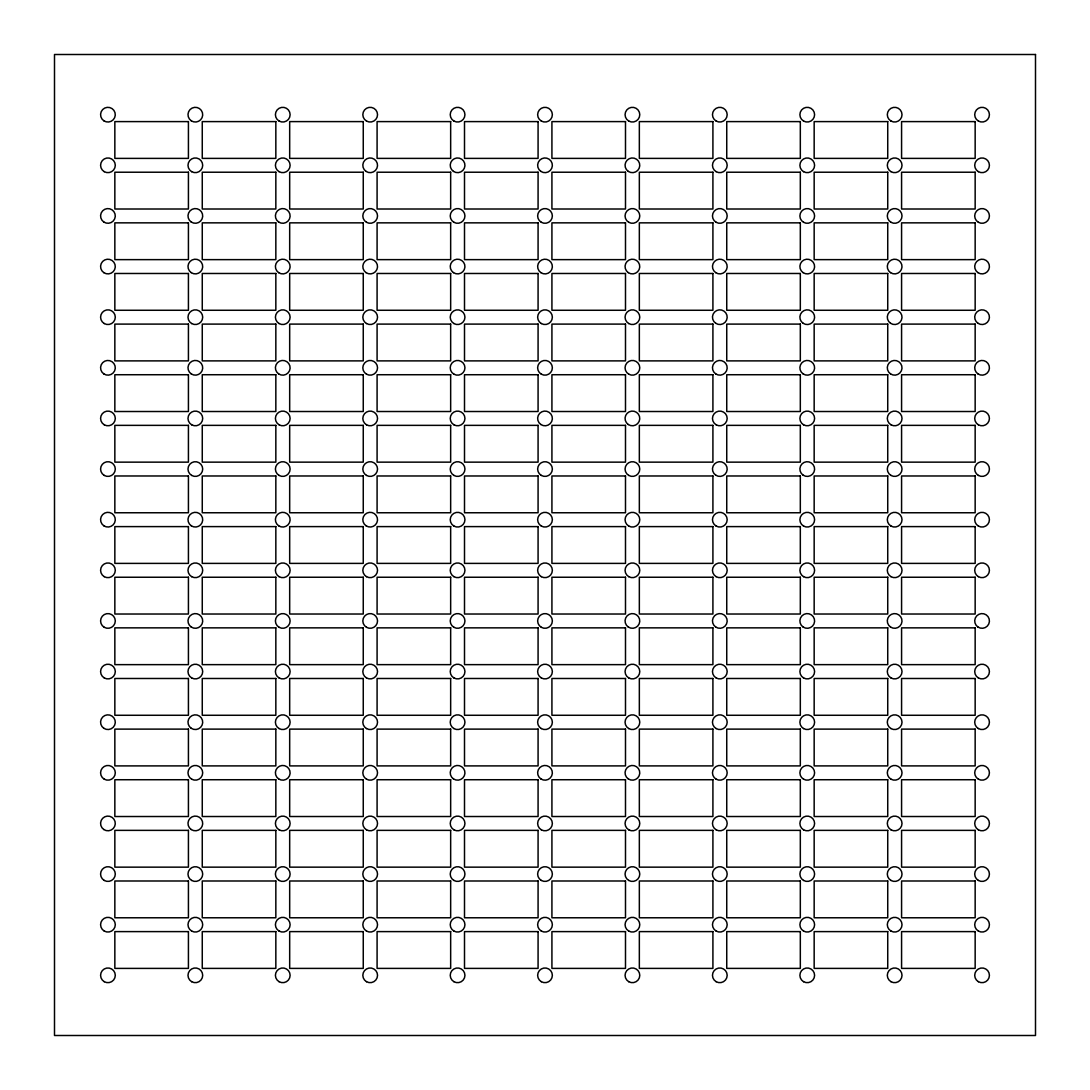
<?xml version="1.0" encoding="UTF-8"?>
<svg xmlns="http://www.w3.org/2000/svg" width="1090" height="1090" viewBox="0 0 1090 1090"><rect width="100%" height="100%" fill="white"/><g stroke="black" fill="none" stroke-linecap="round" stroke-linejoin="round"><path stroke-width="1.5" d="M1035.5 54.5L54.5 54.5L54.5 1035.5L1035.5 1035.5L1035.5 54.5M188.42 121.603L114.845 121.603L114.845 158.391L188.42 158.391L188.42 121.603M275.838 121.603L202.263 121.603L202.263 158.391L275.838 158.391L275.838 121.603M363.256 121.603L289.681 121.603L289.681 158.391L363.256 158.391L363.256 121.603M450.661 121.603L377.086 121.603L377.086 158.391L450.661 158.391L450.661 121.603M538.079 121.603L464.504 121.603L464.504 158.391L538.079 158.391L538.079 121.603M625.496 121.603L551.922 121.603L551.922 158.391L625.496 158.391L625.496 121.603M712.915 121.603L639.34 121.603L639.34 158.391L712.915 158.391L712.915 121.603M800.319 121.603L726.744 121.603L726.744 158.391L800.319 158.391L800.319 121.603M887.737 121.603L814.162 121.603L814.162 158.391L887.737 158.391L887.737 121.603M975.155 121.603L901.58 121.603L901.58 158.391L975.155 158.391L975.155 121.603M188.42 172.22L114.845 172.22L114.845 209.008L188.42 209.008L188.42 172.22M275.838 172.22L202.263 172.22L202.263 209.008L275.838 209.008L275.838 172.22M363.256 172.22L289.681 172.22L289.681 209.008L363.256 209.008L363.256 172.22M450.661 172.22L377.086 172.22L377.086 209.008L450.661 209.008L450.661 172.22M538.079 172.22L464.504 172.22L464.504 209.008L538.079 209.008L538.079 172.22M625.496 172.22L551.922 172.22L551.922 209.008L625.496 209.008L625.496 172.22M712.915 172.22L639.34 172.22L639.34 209.008L712.915 209.008L712.915 172.22M800.319 172.22L726.744 172.22L726.744 209.008L800.319 209.008L800.319 172.22M887.737 172.22L814.162 172.22L814.162 209.008L887.737 209.008L887.737 172.22M975.155 172.22L901.58 172.22L901.58 209.008L975.155 209.008L975.155 172.22M188.42 222.851L114.845 222.851L114.845 259.638L188.42 259.638L188.42 222.851M275.838 222.851L202.263 222.851L202.263 259.638L275.838 259.638L275.838 222.851M363.256 222.851L289.681 222.851L289.681 259.638L363.256 259.638L363.256 222.851M450.661 222.851L377.086 222.851L377.086 259.638L450.661 259.638L450.661 222.851M538.079 222.851L464.504 222.851L464.504 259.638L538.079 259.638L538.079 222.851M625.496 222.851L551.922 222.851L551.922 259.638L625.496 259.638L625.496 222.851M712.915 222.851L639.34 222.851L639.34 259.638L712.915 259.638L712.915 222.851M800.319 222.851L726.744 222.851L726.744 259.638L800.319 259.638L800.319 222.851M887.737 222.851L814.162 222.851L814.162 259.638L887.737 259.638L887.737 222.851M975.155 222.851L901.58 222.851L901.58 259.638L975.155 259.638L975.155 222.851M188.42 273.481L114.845 273.481L114.845 310.269L188.42 310.269L188.42 273.481M275.838 273.481L202.263 273.481L202.263 310.269L275.838 310.269L275.838 273.481M363.256 273.481L289.681 273.481L289.681 310.269L363.256 310.269L363.256 273.481M450.661 273.481L377.086 273.481L377.086 310.269L450.661 310.269L450.661 273.481M538.079 273.481L464.504 273.481L464.504 310.269L538.079 310.269L538.079 273.481M625.496 273.481L551.922 273.481L551.922 310.269L625.496 310.269L625.496 273.481M712.915 273.481L639.34 273.481L639.34 310.269L712.915 310.269L712.915 273.481M800.319 273.481L726.744 273.481L726.744 310.269L800.319 310.269L800.319 273.481M887.737 273.481L814.162 273.481L814.162 310.269L887.737 310.269L887.737 273.481M975.155 273.481L901.58 273.481L901.58 310.269L975.155 310.269L975.155 273.481M188.42 324.098L114.845 324.098L114.845 360.885L188.42 360.885L188.42 324.098M275.838 324.098L202.263 324.098L202.263 360.885L275.838 360.885L275.838 324.098M363.256 324.098L289.681 324.098L289.681 360.885L363.256 360.885L363.256 324.098M450.661 324.098L377.086 324.098L377.086 360.885L450.661 360.885L450.661 324.098M538.079 324.098L464.504 324.098L464.504 360.885L538.079 360.885L538.079 324.098M625.496 324.098L551.922 324.098L551.922 360.885L625.496 360.885L625.496 324.098M712.915 324.098L639.34 324.098L639.34 360.885L712.915 360.885L712.915 324.098M800.319 324.098L726.744 324.098L726.744 360.885L800.319 360.885L800.319 324.098M887.737 324.098L814.162 324.098L814.162 360.885L887.737 360.885L887.737 324.098M975.155 324.098L901.58 324.098L901.58 360.885L975.155 360.885L975.155 324.098M188.42 374.728L114.845 374.728L114.845 411.516L188.42 411.516L188.42 374.728M275.838 374.728L202.263 374.728L202.263 411.516L275.838 411.516L275.838 374.728M363.256 374.728L289.681 374.728L289.681 411.516L363.256 411.516L363.256 374.728M450.661 374.728L377.086 374.728L377.086 411.516L450.661 411.516L450.661 374.728M538.079 374.728L464.504 374.728L464.504 411.516L538.079 411.516L538.079 374.728M625.496 374.728L551.922 374.728L551.922 411.516L625.496 411.516L625.496 374.728M712.915 374.728L639.34 374.728L639.34 411.516L712.915 411.516L712.915 374.728M800.319 374.728L726.744 374.728L726.744 411.516L800.319 411.516L800.319 374.728M887.737 374.728L814.162 374.728L814.162 411.516L887.737 411.516L887.737 374.728M975.155 374.728L901.58 374.728L901.58 411.516L975.155 411.516L975.155 374.728M188.42 425.359L114.845 425.359L114.845 462.146L188.42 462.146L188.42 425.359M275.838 425.359L202.263 425.359L202.263 462.146L275.838 462.146L275.838 425.359M363.256 425.359L289.681 425.359L289.681 462.146L363.256 462.146L363.256 425.359M450.661 425.359L377.086 425.359L377.086 462.146L450.661 462.146L450.661 425.359M538.079 425.359L464.504 425.359L464.504 462.146L538.079 462.146L538.079 425.359M625.496 425.359L551.922 425.359L551.922 462.146L625.496 462.146L625.496 425.359M712.915 425.359L639.34 425.359L639.34 462.146L712.915 462.146L712.915 425.359M800.319 425.359L726.744 425.359L726.744 462.146L800.319 462.146L800.319 425.359M887.737 425.359L814.162 425.359L814.162 462.146L887.737 462.146L887.737 425.359M975.155 425.359L901.58 425.359L901.58 462.146L975.155 462.146L975.155 425.359M188.42 475.976L114.845 475.976L114.845 512.763L188.42 512.763L188.42 475.976M275.838 475.976L202.263 475.976L202.263 512.763L275.838 512.763L275.838 475.976M363.256 475.976L289.681 475.976L289.681 512.763L363.256 512.763L363.256 475.976M450.661 475.976L377.086 475.976L377.086 512.763L450.661 512.763L450.661 475.976M538.079 475.976L464.504 475.976L464.504 512.763L538.079 512.763L538.079 475.976M625.496 475.976L551.922 475.976L551.922 512.763L625.496 512.763L625.496 475.976M712.915 475.976L639.34 475.976L639.34 512.763L712.915 512.763L712.915 475.976M800.319 475.976L726.744 475.976L726.744 512.763L800.319 512.763L800.319 475.976M887.737 475.976L814.162 475.976L814.162 512.763L887.737 512.763L887.737 475.976M975.155 475.976L901.58 475.976L901.58 512.763L975.155 512.763L975.155 475.976M188.42 526.606L114.845 526.606L114.845 563.394L188.42 563.394L188.42 526.606M275.838 526.606L202.263 526.606L202.263 563.394L275.838 563.394L275.838 526.606M363.256 526.606L289.681 526.606L289.681 563.394L363.256 563.394L363.256 526.606M450.661 526.606L377.086 526.606L377.086 563.394L450.661 563.394L450.661 526.606M538.079 526.606L464.504 526.606L464.504 563.394L538.079 563.394L538.079 526.606M625.496 526.606L551.922 526.606L551.922 563.394L625.496 563.394L625.496 526.606M712.915 526.606L639.34 526.606L639.34 563.394L712.915 563.394L712.915 526.606M800.319 526.606L726.744 526.606L726.744 563.394L800.319 563.394L800.319 526.606M887.737 526.606L814.162 526.606L814.162 563.394L887.737 563.394L887.737 526.606M975.155 526.606L901.58 526.606L901.58 563.394L975.155 563.394L975.155 526.606M188.42 577.237L114.845 577.237L114.845 614.024L188.42 614.024L188.42 577.237M275.838 577.237L202.263 577.237L202.263 614.024L275.838 614.024L275.838 577.237M363.256 577.237L289.681 577.237L289.681 614.024L363.256 614.024L363.256 577.237M450.661 577.237L377.086 577.237L377.086 614.024L450.661 614.024L450.661 577.237M538.079 577.237L464.504 577.237L464.504 614.024L538.079 614.024L538.079 577.237M625.496 577.237L551.922 577.237L551.922 614.024L625.496 614.024L625.496 577.237M712.915 577.237L639.34 577.237L639.34 614.024L712.915 614.024L712.915 577.237M800.319 577.237L726.744 577.237L726.744 614.024L800.319 614.024L800.319 577.237M887.737 577.237L814.162 577.237L814.162 614.024L887.737 614.024L887.737 577.237M975.155 577.237L901.58 577.237L901.58 614.024L975.155 614.024L975.155 577.237M188.42 627.854L114.845 627.854L114.845 664.641L188.42 664.641L188.42 627.854M275.838 627.854L202.263 627.854L202.263 664.641L275.838 664.641L275.838 627.854M363.256 627.854L289.681 627.854L289.681 664.641L363.256 664.641L363.256 627.854M450.661 627.854L377.086 627.854L377.086 664.641L450.661 664.641L450.661 627.854M538.079 627.854L464.504 627.854L464.504 664.641L538.079 664.641L538.079 627.854M625.496 627.854L551.922 627.854L551.922 664.641L625.496 664.641L625.496 627.854M712.915 627.854L639.34 627.854L639.34 664.641L712.915 664.641L712.915 627.854M800.319 627.854L726.744 627.854L726.744 664.641L800.319 664.641L800.319 627.854M887.737 627.854L814.162 627.854L814.162 664.641L887.737 664.641L887.737 627.854M975.155 627.854L901.58 627.854L901.58 664.641L975.155 664.641L975.155 627.854M188.42 678.484L114.845 678.484L114.845 715.272L188.42 715.272L188.42 678.484M275.838 678.484L202.263 678.484L202.263 715.272L275.838 715.272L275.838 678.484M363.256 678.484L289.681 678.484L289.681 715.272L363.256 715.272L363.256 678.484M450.661 678.484L377.086 678.484L377.086 715.272L450.661 715.272L450.661 678.484M538.079 678.484L464.504 678.484L464.504 715.272L538.079 715.272L538.079 678.484M625.496 678.484L551.922 678.484L551.922 715.272L625.496 715.272L625.496 678.484M712.915 678.484L639.34 678.484L639.34 715.272L712.915 715.272L712.915 678.484M800.319 678.484L726.744 678.484L726.744 715.272L800.319 715.272L800.319 678.484M887.737 678.484L814.162 678.484L814.162 715.272L887.737 715.272L887.737 678.484M975.155 678.484L901.58 678.484L901.58 715.272L975.155 715.272L975.155 678.484M188.42 729.115L114.845 729.115L114.845 765.902L188.42 765.902L188.42 729.115M275.838 729.115L202.263 729.115L202.263 765.902L275.838 765.902L275.838 729.115M363.256 729.115L289.681 729.115L289.681 765.902L363.256 765.902L363.256 729.115M450.661 729.115L377.086 729.115L377.086 765.902L450.661 765.902L450.661 729.115M538.079 729.115L464.504 729.115L464.504 765.902L538.079 765.902L538.079 729.115M625.496 729.115L551.922 729.115L551.922 765.902L625.496 765.902L625.496 729.115M712.915 729.115L639.34 729.115L639.34 765.902L712.915 765.902L712.915 729.115M800.319 729.115L726.744 729.115L726.744 765.902L800.319 765.902L800.319 729.115M887.737 729.115L814.162 729.115L814.162 765.902L887.737 765.902L887.737 729.115M975.155 729.115L901.58 729.115L901.58 765.902L975.155 765.902L975.155 729.115M188.42 779.731L114.845 779.731L114.845 816.519L188.42 816.519L188.42 779.731M275.838 779.731L202.263 779.731L202.263 816.519L275.838 816.519L275.838 779.731M363.256 779.731L289.681 779.731L289.681 816.519L363.256 816.519L363.256 779.731M450.661 779.731L377.086 779.731L377.086 816.519L450.661 816.519L450.661 779.731M538.079 779.731L464.504 779.731L464.504 816.519L538.079 816.519L538.079 779.731M625.496 779.731L551.922 779.731L551.922 816.519L625.496 816.519L625.496 779.731M712.915 779.731L639.34 779.731L639.34 816.519L712.915 816.519L712.915 779.731M800.319 779.731L726.744 779.731L726.744 816.519L800.319 816.519L800.319 779.731M887.737 779.731L814.162 779.731L814.162 816.519L887.737 816.519L887.737 779.731M975.155 779.731L901.58 779.731L901.58 816.519L975.155 816.519L975.155 779.731M188.42 830.362L114.845 830.362L114.845 867.15L188.42 867.15L188.42 830.362M275.838 830.362L202.263 830.362L202.263 867.15L275.838 867.15L275.838 830.362M363.256 830.362L289.681 830.362L289.681 867.15L363.256 867.15L363.256 830.362M450.661 830.362L377.086 830.362L377.086 867.15L450.661 867.15L450.661 830.362M538.079 830.362L464.504 830.362L464.504 867.15L538.079 867.15L538.079 830.362M625.496 830.362L551.922 830.362L551.922 867.15L625.496 867.15L625.496 830.362M712.915 830.362L639.34 830.362L639.34 867.15L712.915 867.15L712.915 830.362M800.319 830.362L726.744 830.362L726.744 867.15L800.319 867.15L800.319 830.362M887.737 830.362L814.162 830.362L814.162 867.15L887.737 867.15L887.737 830.362M975.155 830.362L901.58 830.362L901.58 867.15L975.155 867.15L975.155 830.362M188.42 880.993L114.845 880.993L114.845 917.78L188.42 917.78L188.42 880.993M275.838 880.993L202.263 880.993L202.263 917.78L275.838 917.78L275.838 880.993M363.256 880.993L289.681 880.993L289.681 917.78L363.256 917.78L363.256 880.993M450.661 880.993L377.086 880.993L377.086 917.78L450.661 917.78L450.661 880.993M538.079 880.993L464.504 880.993L464.504 917.78L538.079 917.78L538.079 880.993M625.496 880.993L551.922 880.993L551.922 917.78L625.496 917.78L625.496 880.993M712.915 880.993L639.34 880.993L639.34 917.78L712.915 917.78L712.915 880.993M800.319 880.993L726.744 880.993L726.744 917.78L800.319 917.78L800.319 880.993M887.737 880.993L814.162 880.993L814.162 917.78L887.737 917.78L887.737 880.993M975.155 880.993L901.58 880.993L901.58 917.78L975.155 917.78L975.155 880.993M188.42 931.609L114.845 931.609L114.845 968.397L188.42 968.397L188.42 931.609M275.838 931.609L202.263 931.609L202.263 968.397L275.838 968.397L275.838 931.609M363.256 931.609L289.681 931.609L289.681 968.397L363.256 968.397L363.256 931.609M450.661 931.609L377.086 931.609L377.086 968.397L450.661 968.397L450.661 931.609M538.079 931.609L464.504 931.609L464.504 968.397L538.079 968.397L538.079 931.609M625.496 931.609L551.922 931.609L551.922 968.397L625.496 968.397L625.496 931.609M712.915 931.609L639.34 931.609L639.34 968.397L712.915 968.397L712.915 931.609M800.319 931.609L726.744 931.609L726.744 968.397L800.319 968.397L800.319 931.609M887.737 931.609L814.162 931.609L814.162 968.397L887.737 968.397L887.737 931.609M975.155 931.609L901.58 931.609L901.58 968.397L975.155 968.397L975.155 931.609M978.384 121.045A7.358 7.358 0 0 0 989.42 114.682A7.358 7.358 0 0 0 978.384 108.305A7.358 7.358 0 0 0 978.384 121.045M978.384 171.675A7.358 7.358 0 0 0 989.42 165.298A7.358 7.358 0 0 0 978.384 158.936A7.358 7.358 0 0 0 978.384 171.675M978.384 222.305A7.358 7.358 0 0 0 989.42 215.929A7.358 7.358 0 0 0 978.384 209.553A7.358 7.358 0 0 0 978.384 222.305M977.948 272.65A7.358 7.358 0 0 0 989.407 267.077A7.358 7.358 0 0 0 978.847 259.938A7.358 7.358 0 0 0 977.948 272.65M977.948 323.28A7.358 7.358 0 0 0 989.407 317.708A7.358 7.358 0 0 0 978.847 310.568A7.358 7.358 0 0 0 977.948 323.28M977.948 373.897A7.358 7.358 0 0 0 989.407 368.338A7.358 7.358 0 0 0 978.847 361.185A7.358 7.358 0 0 0 977.948 373.897M978.384 424.8A7.358 7.358 0 0 0 989.42 418.437A7.358 7.358 0 0 0 978.384 412.061A7.358 7.358 0 0 0 978.384 424.8M978.384 475.431A7.358 7.358 0 0 0 989.42 469.054A7.358 7.358 0 0 0 978.384 462.691A7.358 7.358 0 0 0 978.384 475.431M978.384 526.061A7.358 7.358 0 0 0 989.42 519.685A7.358 7.358 0 0 0 978.384 513.322A7.358 7.358 0 0 0 978.384 526.061M978.384 576.678A7.358 7.358 0 0 0 989.42 570.315A7.358 7.358 0 0 0 978.384 563.939A7.358 7.358 0 0 0 978.384 576.678M977.948 627.036A7.358 7.358 0 0 0 989.407 621.464A7.358 7.358 0 0 0 978.847 614.324A7.358 7.358 0 0 0 977.948 627.036M978.384 677.939A7.358 7.358 0 0 0 989.42 671.563A7.358 7.358 0 0 0 978.384 665.2A7.358 7.358 0 0 0 978.384 677.939M978.384 728.57A7.358 7.358 0 0 0 989.42 722.193A7.358 7.358 0 0 0 978.384 715.817A7.358 7.358 0 0 0 978.384 728.57M978.384 779.187A7.358 7.358 0 0 0 989.42 772.824A7.358 7.358 0 0 0 978.384 766.447A7.358 7.358 0 0 0 978.384 779.187M978.384 829.817A7.358 7.358 0 0 0 989.42 823.441A7.358 7.358 0 0 0 978.384 817.078A7.358 7.358 0 0 0 978.384 829.817M978.384 880.448A7.358 7.358 0 0 0 989.42 874.071A7.358 7.358 0 0 0 978.384 867.695A7.358 7.358 0 0 0 978.384 880.448M978.384 931.064A7.358 7.358 0 0 0 989.42 924.702A7.358 7.358 0 0 0 978.384 918.325A7.358 7.358 0 0 0 978.384 931.064M978.384 981.695A7.358 7.358 0 0 0 989.42 975.318A7.358 7.358 0 0 0 978.384 968.956A7.358 7.358 0 0 0 978.384 981.695M890.98 121.045A7.358 7.358 0 0 0 902.016 114.682A7.358 7.358 0 0 0 890.98 108.305A7.358 7.358 0 0 0 890.98 121.045M890.98 171.675A7.358 7.358 0 0 0 902.016 165.298A7.358 7.358 0 0 0 890.98 158.936A7.358 7.358 0 0 0 890.98 171.675M890.98 222.305A7.358 7.358 0 0 0 902.016 215.929A7.358 7.358 0 0 0 890.98 209.553A7.358 7.358 0 0 0 890.98 222.305M890.53 272.65A7.358 7.358 0 0 0 901.989 267.077A7.358 7.358 0 0 0 891.443 259.938A7.358 7.358 0 0 0 890.53 272.65M890.53 323.28A7.358 7.358 0 0 0 901.989 317.708A7.358 7.358 0 0 0 891.443 310.568A7.358 7.358 0 0 0 890.53 323.28M890.53 373.897A7.358 7.358 0 0 0 901.989 368.338A7.358 7.358 0 0 0 891.443 361.185A7.358 7.358 0 0 0 890.53 373.897M890.98 424.8A7.358 7.358 0 0 0 902.016 418.437A7.358 7.358 0 0 0 890.98 412.061A7.358 7.358 0 0 0 890.98 424.8M890.98 475.431A7.358 7.358 0 0 0 902.016 469.054A7.358 7.358 0 0 0 890.98 462.691A7.358 7.358 0 0 0 890.98 475.431M890.98 526.061A7.358 7.358 0 0 0 902.016 519.685A7.358 7.358 0 0 0 890.98 513.322A7.358 7.358 0 0 0 890.98 526.061M890.98 576.678A7.358 7.358 0 0 0 902.016 570.315A7.358 7.358 0 0 0 890.98 563.939A7.358 7.358 0 0 0 890.98 576.678M890.53 627.036A7.358 7.358 0 0 0 901.989 621.464A7.358 7.358 0 0 0 891.443 614.324A7.358 7.358 0 0 0 890.53 627.036M890.98 677.939A7.358 7.358 0 0 0 902.016 671.563A7.358 7.358 0 0 0 890.98 665.2A7.358 7.358 0 0 0 890.98 677.939M890.98 728.57A7.358 7.358 0 0 0 902.016 722.193A7.358 7.358 0 0 0 890.98 715.817A7.358 7.358 0 0 0 890.98 728.57M890.98 779.187A7.358 7.358 0 0 0 902.016 772.824A7.358 7.358 0 0 0 890.98 766.447A7.358 7.358 0 0 0 890.98 779.187M890.98 829.817A7.358 7.358 0 0 0 902.016 823.441A7.358 7.358 0 0 0 890.98 817.078A7.358 7.358 0 0 0 890.98 829.817M890.98 880.448A7.358 7.358 0 0 0 902.016 874.071A7.358 7.358 0 0 0 890.98 867.695A7.358 7.358 0 0 0 890.98 880.448M890.98 931.064A7.358 7.358 0 0 0 902.016 924.702A7.358 7.358 0 0 0 890.98 918.325A7.358 7.358 0 0 0 890.98 931.064M890.98 981.695A7.358 7.358 0 0 0 902.016 975.318A7.358 7.358 0 0 0 890.98 968.956A7.358 7.358 0 0 0 890.98 981.695M803.562 121.045A7.358 7.358 0 0 0 814.598 114.682A7.358 7.358 0 0 0 803.562 108.305A7.358 7.358 0 0 0 803.562 121.045M803.562 171.675A7.358 7.358 0 0 0 814.598 165.298A7.358 7.358 0 0 0 803.562 158.936A7.358 7.358 0 0 0 803.562 171.675M803.562 222.305A7.358 7.358 0 0 0 814.598 215.929A7.358 7.358 0 0 0 803.562 209.553A7.358 7.358 0 0 0 803.562 222.305M803.112 272.65A7.358 7.358 0 0 0 814.584 267.077A7.358 7.358 0 0 0 804.025 259.938A7.358 7.358 0 0 0 803.112 272.65M803.112 323.28A7.358 7.358 0 0 0 814.584 317.708A7.358 7.358 0 0 0 804.025 310.568A7.358 7.358 0 0 0 803.112 323.28M803.112 373.897A7.358 7.358 0 0 0 814.584 368.338A7.358 7.358 0 0 0 804.025 361.185A7.358 7.358 0 0 0 803.112 373.897M803.562 424.8A7.358 7.358 0 0 0 814.598 418.437A7.358 7.358 0 0 0 803.562 412.061A7.358 7.358 0 0 0 803.562 424.8M803.112 475.158A7.358 7.358 0 0 0 814.584 469.586A7.358 7.358 0 0 0 804.025 462.446A7.358 7.358 0 0 0 803.112 475.158M803.562 526.061A7.358 7.358 0 0 0 814.598 519.685A7.358 7.358 0 0 0 803.562 513.322A7.358 7.358 0 0 0 803.562 526.061M803.562 576.678A7.358 7.358 0 0 0 814.598 570.315A7.358 7.358 0 0 0 803.562 563.939A7.358 7.358 0 0 0 803.562 576.678M803.112 627.036A7.358 7.358 0 0 0 814.584 621.464A7.358 7.358 0 0 0 804.025 614.324A7.358 7.358 0 0 0 803.112 627.036M803.562 677.939A7.358 7.358 0 0 0 814.598 671.563A7.358 7.358 0 0 0 803.562 665.2A7.358 7.358 0 0 0 803.562 677.939M803.562 728.57A7.358 7.358 0 0 0 814.598 722.193A7.358 7.358 0 0 0 803.562 715.817A7.358 7.358 0 0 0 803.562 728.57M803.562 779.187A7.358 7.358 0 0 0 814.598 772.824A7.358 7.358 0 0 0 803.562 766.447A7.358 7.358 0 0 0 803.562 779.187M803.562 829.817A7.358 7.358 0 0 0 814.598 823.441A7.358 7.358 0 0 0 803.562 817.078A7.358 7.358 0 0 0 803.562 829.817M803.562 880.448A7.358 7.358 0 0 0 814.598 874.071A7.358 7.358 0 0 0 803.562 867.695A7.358 7.358 0 0 0 803.562 880.448M803.562 931.064A7.358 7.358 0 0 0 814.598 924.702A7.358 7.358 0 0 0 803.562 918.325A7.358 7.358 0 0 0 803.562 931.064M803.562 981.695A7.358 7.358 0 0 0 814.598 975.318A7.358 7.358 0 0 0 803.562 968.956A7.358 7.358 0 0 0 803.562 981.695M716.144 121.045A7.358 7.358 0 0 0 727.18 114.682A7.358 7.358 0 0 0 716.144 108.305A7.358 7.358 0 0 0 716.144 121.045M716.144 171.675A7.358 7.358 0 0 0 727.18 165.298A7.358 7.358 0 0 0 716.144 158.936A7.358 7.358 0 0 0 716.144 171.675M716.144 222.305A7.358 7.358 0 0 0 727.18 215.929A7.358 7.358 0 0 0 716.144 209.553A7.358 7.358 0 0 0 716.144 222.305M715.708 272.65A7.358 7.358 0 0 0 727.166 267.077A7.358 7.358 0 0 0 716.607 259.938A7.358 7.358 0 0 0 715.708 272.65M715.708 323.28A7.358 7.358 0 0 0 727.166 317.708A7.358 7.358 0 0 0 716.607 310.568A7.358 7.358 0 0 0 715.708 323.28M715.708 373.897A7.358 7.358 0 0 0 727.166 368.338A7.358 7.358 0 0 0 716.607 361.185A7.358 7.358 0 0 0 715.708 373.897M716.144 424.8A7.358 7.358 0 0 0 727.18 418.437A7.358 7.358 0 0 0 716.144 412.061A7.358 7.358 0 0 0 716.144 424.8M715.708 475.158A7.358 7.358 0 0 0 727.166 469.586A7.358 7.358 0 0 0 716.607 462.446A7.358 7.358 0 0 0 715.708 475.158M716.144 526.061A7.358 7.358 0 0 0 727.18 519.685A7.358 7.358 0 0 0 716.144 513.322A7.358 7.358 0 0 0 716.144 526.061M716.144 576.678A7.358 7.358 0 0 0 727.18 570.315A7.358 7.358 0 0 0 716.144 563.939A7.358 7.358 0 0 0 716.144 576.678M715.708 627.036A7.358 7.358 0 0 0 727.166 621.464A7.358 7.358 0 0 0 716.607 614.324A7.358 7.358 0 0 0 715.708 627.036M716.144 677.939A7.358 7.358 0 0 0 727.18 671.563A7.358 7.358 0 0 0 716.144 665.2A7.358 7.358 0 0 0 716.144 677.939M716.144 728.57A7.358 7.358 0 0 0 727.18 722.193A7.358 7.358 0 0 0 716.144 715.817A7.358 7.358 0 0 0 716.144 728.57M716.144 779.187A7.358 7.358 0 0 0 727.18 772.824A7.358 7.358 0 0 0 716.144 766.447A7.358 7.358 0 0 0 716.144 779.187M716.144 829.817A7.358 7.358 0 0 0 727.18 823.441A7.358 7.358 0 0 0 716.144 817.078A7.358 7.358 0 0 0 716.144 829.817M716.144 880.448A7.358 7.358 0 0 0 727.18 874.071A7.358 7.358 0 0 0 716.144 867.695A7.358 7.358 0 0 0 716.144 880.448M716.144 931.064A7.358 7.358 0 0 0 727.18 924.702A7.358 7.358 0 0 0 716.144 918.325A7.358 7.358 0 0 0 716.144 931.064M716.144 981.695A7.358 7.358 0 0 0 727.18 975.318A7.358 7.358 0 0 0 716.144 968.956A7.358 7.358 0 0 0 716.144 981.695M628.739 121.045A7.358 7.358 0 0 0 639.776 114.682A7.358 7.358 0 0 0 628.739 108.305A7.358 7.358 0 0 0 628.739 121.045M628.29 171.403A7.358 7.358 0 0 0 639.748 165.83A7.358 7.358 0 0 0 629.202 158.69A7.358 7.358 0 0 0 628.29 171.403M628.739 222.305A7.358 7.358 0 0 0 639.776 215.929A7.358 7.358 0 0 0 628.739 209.553A7.358 7.358 0 0 0 628.739 222.305M628.29 272.65A7.358 7.358 0 0 0 639.748 267.077A7.358 7.358 0 0 0 629.202 259.938A7.358 7.358 0 0 0 628.29 272.65M628.739 323.553A7.358 7.358 0 0 0 639.776 317.176A7.358 7.358 0 0 0 628.739 310.814A7.358 7.358 0 0 0 628.739 323.553M628.739 374.183A7.358 7.358 0 0 0 639.776 367.807A7.358 7.358 0 0 0 628.739 361.43A7.358 7.358 0 0 0 628.739 374.183M628.29 424.528A7.358 7.358 0 0 0 639.748 418.955A7.358 7.358 0 0 0 629.202 411.816A7.358 7.358 0 0 0 628.29 424.528M628.739 475.431A7.358 7.358 0 0 0 639.776 469.054A7.358 7.358 0 0 0 628.739 462.691A7.358 7.358 0 0 0 628.739 475.431M628.739 526.061A7.358 7.358 0 0 0 639.776 519.685A7.358 7.358 0 0 0 628.739 513.322A7.358 7.358 0 0 0 628.739 526.061M628.739 576.678A7.358 7.358 0 0 0 639.776 570.315A7.358 7.358 0 0 0 628.739 563.939A7.358 7.358 0 0 0 628.739 576.678M628.29 627.036A7.358 7.358 0 0 0 639.748 621.464A7.358 7.358 0 0 0 629.202 614.324A7.358 7.358 0 0 0 628.29 627.036M628.739 677.939A7.358 7.358 0 0 0 639.776 671.563A7.358 7.358 0 0 0 628.739 665.2A7.358 7.358 0 0 0 628.739 677.939M628.739 728.57A7.358 7.358 0 0 0 639.776 722.193A7.358 7.358 0 0 0 628.739 715.817A7.358 7.358 0 0 0 628.739 728.57M628.29 778.914A7.358 7.358 0 0 0 639.748 773.341A7.358 7.358 0 0 0 629.202 766.202A7.358 7.358 0 0 0 628.29 778.914M628.739 829.817A7.358 7.358 0 0 0 639.776 823.441A7.358 7.358 0 0 0 628.739 817.078A7.358 7.358 0 0 0 628.739 829.817M628.739 880.448A7.358 7.358 0 0 0 639.776 874.071A7.358 7.358 0 0 0 628.739 867.695A7.358 7.358 0 0 0 628.739 880.448M628.739 931.064A7.358 7.358 0 0 0 639.776 924.702A7.358 7.358 0 0 0 628.739 918.325A7.358 7.358 0 0 0 628.739 931.064M628.739 981.695A7.358 7.358 0 0 0 639.776 975.318A7.358 7.358 0 0 0 628.739 968.956A7.358 7.358 0 0 0 628.739 981.695M541.321 121.045A7.358 7.358 0 0 0 552.357 114.682A7.358 7.358 0 0 0 541.321 108.305A7.358 7.358 0 0 0 541.321 121.045M540.872 171.403A7.358 7.358 0 0 0 552.344 165.83A7.358 7.358 0 0 0 541.784 158.69A7.358 7.358 0 0 0 540.872 171.403M541.321 222.305A7.358 7.358 0 0 0 552.357 215.929A7.358 7.358 0 0 0 541.321 209.553A7.358 7.358 0 0 0 541.321 222.305M540.872 272.65A7.358 7.358 0 0 0 552.344 267.077A7.358 7.358 0 0 0 541.784 259.938A7.358 7.358 0 0 0 540.872 272.65M541.321 323.553A7.358 7.358 0 0 0 552.357 317.176A7.358 7.358 0 0 0 541.321 310.814A7.358 7.358 0 0 0 541.321 323.553M541.321 374.183A7.358 7.358 0 0 0 552.357 367.807A7.358 7.358 0 0 0 541.321 361.43A7.358 7.358 0 0 0 541.321 374.183M540.872 424.528A7.358 7.358 0 0 0 552.344 418.955A7.358 7.358 0 0 0 541.784 411.816A7.358 7.358 0 0 0 540.872 424.528M541.321 475.431A7.358 7.358 0 0 0 552.357 469.054A7.358 7.358 0 0 0 541.321 462.691A7.358 7.358 0 0 0 541.321 475.431M541.321 526.061A7.358 7.358 0 0 0 552.357 519.685A7.358 7.358 0 0 0 541.321 513.322A7.358 7.358 0 0 0 541.321 526.061M541.321 576.678A7.358 7.358 0 0 0 552.357 570.315A7.358 7.358 0 0 0 541.321 563.939A7.358 7.358 0 0 0 541.321 576.678M541.321 627.309A7.358 7.358 0 0 0 552.357 620.946A7.358 7.358 0 0 0 541.321 614.569A7.358 7.358 0 0 0 541.321 627.309M541.321 677.939A7.358 7.358 0 0 0 552.357 671.563A7.358 7.358 0 0 0 541.321 665.2A7.358 7.358 0 0 0 541.321 677.939M541.321 728.57A7.358 7.358 0 0 0 552.357 722.193A7.358 7.358 0 0 0 541.321 715.817A7.358 7.358 0 0 0 541.321 728.57M540.872 778.914A7.358 7.358 0 0 0 552.344 773.341A7.358 7.358 0 0 0 541.784 766.202A7.358 7.358 0 0 0 540.872 778.914M541.321 829.817A7.358 7.358 0 0 0 552.357 823.441A7.358 7.358 0 0 0 541.321 817.078A7.358 7.358 0 0 0 541.321 829.817M541.321 880.448A7.358 7.358 0 0 0 552.357 874.071A7.358 7.358 0 0 0 541.321 867.695A7.358 7.358 0 0 0 541.321 880.448M541.321 931.064A7.358 7.358 0 0 0 552.357 924.702A7.358 7.358 0 0 0 541.321 918.325A7.358 7.358 0 0 0 541.321 931.064M541.321 981.695A7.358 7.358 0 0 0 552.357 975.318A7.358 7.358 0 0 0 541.321 968.956A7.358 7.358 0 0 0 541.321 981.695M453.903 121.045A7.358 7.358 0 0 0 464.94 114.682A7.358 7.358 0 0 0 453.903 108.305A7.358 7.358 0 0 0 453.903 121.045M453.467 171.403A7.358 7.358 0 0 0 464.926 165.83A7.358 7.358 0 0 0 454.367 158.69A7.358 7.358 0 0 0 453.467 171.403M453.903 222.305A7.358 7.358 0 0 0 464.94 215.929A7.358 7.358 0 0 0 453.903 209.553A7.358 7.358 0 0 0 453.903 222.305M453.467 272.65A7.358 7.358 0 0 0 464.926 267.077A7.358 7.358 0 0 0 454.367 259.938A7.358 7.358 0 0 0 453.467 272.65M453.903 323.553A7.358 7.358 0 0 0 464.94 317.176A7.358 7.358 0 0 0 453.903 310.814A7.358 7.358 0 0 0 453.903 323.553M453.903 374.183A7.358 7.358 0 0 0 464.94 367.807A7.358 7.358 0 0 0 453.903 361.43A7.358 7.358 0 0 0 453.903 374.183M453.903 424.8A7.358 7.358 0 0 0 464.94 418.437A7.358 7.358 0 0 0 453.903 412.061A7.358 7.358 0 0 0 453.903 424.8M453.903 475.431A7.358 7.358 0 0 0 464.94 469.054A7.358 7.358 0 0 0 453.903 462.691A7.358 7.358 0 0 0 453.903 475.431M453.903 526.061A7.358 7.358 0 0 0 464.94 519.685A7.358 7.358 0 0 0 453.903 513.322A7.358 7.358 0 0 0 453.903 526.061M453.903 576.678A7.358 7.358 0 0 0 464.94 570.315A7.358 7.358 0 0 0 453.903 563.939A7.358 7.358 0 0 0 453.903 576.678M453.903 627.309A7.358 7.358 0 0 0 464.94 620.946A7.358 7.358 0 0 0 453.903 614.569A7.358 7.358 0 0 0 453.903 627.309M453.903 677.939A7.358 7.358 0 0 0 464.94 671.563A7.358 7.358 0 0 0 453.903 665.2A7.358 7.358 0 0 0 453.903 677.939M453.903 728.57A7.358 7.358 0 0 0 464.94 722.193A7.358 7.358 0 0 0 453.903 715.817A7.358 7.358 0 0 0 453.903 728.57M453.467 778.914A7.358 7.358 0 0 0 464.926 773.341A7.358 7.358 0 0 0 454.367 766.202A7.358 7.358 0 0 0 453.467 778.914M453.903 829.817A7.358 7.358 0 0 0 464.94 823.441A7.358 7.358 0 0 0 453.903 817.078A7.358 7.358 0 0 0 453.903 829.817M453.903 880.448A7.358 7.358 0 0 0 464.94 874.071A7.358 7.358 0 0 0 453.903 867.695A7.358 7.358 0 0 0 453.903 880.448M453.903 931.064A7.358 7.358 0 0 0 464.94 924.702A7.358 7.358 0 0 0 453.903 918.325A7.358 7.358 0 0 0 453.903 931.064M453.903 981.695A7.358 7.358 0 0 0 464.94 975.318A7.358 7.358 0 0 0 453.903 968.956A7.358 7.358 0 0 0 453.903 981.695M366.499 121.045A7.358 7.358 0 0 0 377.535 114.682A7.358 7.358 0 0 0 366.499 108.305A7.358 7.358 0 0 0 366.499 121.045M366.049 171.403A7.358 7.358 0 0 0 377.508 165.83A7.358 7.358 0 0 0 366.962 158.69A7.358 7.358 0 0 0 366.049 171.403M366.499 222.305A7.358 7.358 0 0 0 377.535 215.929A7.358 7.358 0 0 0 366.499 209.553A7.358 7.358 0 0 0 366.499 222.305M366.049 272.65A7.358 7.358 0 0 0 377.508 267.077A7.358 7.358 0 0 0 366.962 259.938A7.358 7.358 0 0 0 366.049 272.65M366.499 323.553A7.358 7.358 0 0 0 377.535 317.176A7.358 7.358 0 0 0 366.499 310.814A7.358 7.358 0 0 0 366.499 323.553M366.499 374.183A7.358 7.358 0 0 0 377.535 367.807A7.358 7.358 0 0 0 366.499 361.43A7.358 7.358 0 0 0 366.499 374.183M366.499 424.8A7.358 7.358 0 0 0 377.535 418.437A7.358 7.358 0 0 0 366.499 412.061A7.358 7.358 0 0 0 366.499 424.8M366.499 475.431A7.358 7.358 0 0 0 377.535 469.054A7.358 7.358 0 0 0 366.499 462.691A7.358 7.358 0 0 0 366.499 475.431M366.049 525.775A7.358 7.358 0 0 0 377.508 520.216A7.358 7.358 0 0 0 366.962 513.063A7.358 7.358 0 0 0 366.049 525.775M366.499 576.678A7.358 7.358 0 0 0 377.535 570.315A7.358 7.358 0 0 0 366.499 563.939A7.358 7.358 0 0 0 366.499 576.678M366.499 627.309A7.358 7.358 0 0 0 377.535 620.946A7.358 7.358 0 0 0 366.499 614.569A7.358 7.358 0 0 0 366.499 627.309M366.499 677.939A7.358 7.358 0 0 0 377.535 671.563A7.358 7.358 0 0 0 366.499 665.2A7.358 7.358 0 0 0 366.499 677.939M366.499 728.57A7.358 7.358 0 0 0 377.535 722.193A7.358 7.358 0 0 0 366.499 715.817A7.358 7.358 0 0 0 366.499 728.57M366.499 779.187A7.358 7.358 0 0 0 377.535 772.824A7.358 7.358 0 0 0 366.499 766.447A7.358 7.358 0 0 0 366.499 779.187M366.499 829.817A7.358 7.358 0 0 0 377.535 823.441A7.358 7.358 0 0 0 366.499 817.078A7.358 7.358 0 0 0 366.499 829.817M366.499 880.448A7.358 7.358 0 0 0 377.535 874.071A7.358 7.358 0 0 0 366.499 867.695A7.358 7.358 0 0 0 366.499 880.448M366.499 931.064A7.358 7.358 0 0 0 377.535 924.702A7.358 7.358 0 0 0 366.499 918.325A7.358 7.358 0 0 0 366.499 931.064M366.499 981.695A7.358 7.358 0 0 0 377.535 975.318A7.358 7.358 0 0 0 366.499 968.956A7.358 7.358 0 0 0 366.499 981.695M279.081 121.045A7.358 7.358 0 0 0 290.117 114.682A7.358 7.358 0 0 0 279.081 108.305A7.358 7.358 0 0 0 279.081 121.045M279.081 171.675A7.358 7.358 0 0 0 290.117 165.298A7.358 7.358 0 0 0 279.081 158.936A7.358 7.358 0 0 0 279.081 171.675M278.631 222.019A7.358 7.358 0 0 0 290.103 216.46A7.358 7.358 0 0 0 279.544 209.307A7.358 7.358 0 0 0 278.631 222.019M278.631 272.65A7.358 7.358 0 0 0 290.103 267.077A7.358 7.358 0 0 0 279.544 259.938A7.358 7.358 0 0 0 278.631 272.65M279.081 323.553A7.358 7.358 0 0 0 290.117 317.176A7.358 7.358 0 0 0 279.081 310.814A7.358 7.358 0 0 0 279.081 323.553M278.631 373.897A7.358 7.358 0 0 0 290.103 368.338A7.358 7.358 0 0 0 279.544 361.185A7.358 7.358 0 0 0 278.631 373.897M279.081 424.8A7.358 7.358 0 0 0 290.117 418.437A7.358 7.358 0 0 0 279.081 412.061A7.358 7.358 0 0 0 279.081 424.8M279.081 475.431A7.358 7.358 0 0 0 290.117 469.054A7.358 7.358 0 0 0 279.081 462.691A7.358 7.358 0 0 0 279.081 475.431M278.631 525.775A7.358 7.358 0 0 0 290.103 520.216A7.358 7.358 0 0 0 279.544 513.063A7.358 7.358 0 0 0 278.631 525.775M279.081 576.678A7.358 7.358 0 0 0 290.117 570.315A7.358 7.358 0 0 0 279.081 563.939A7.358 7.358 0 0 0 279.081 576.678M279.081 627.309A7.358 7.358 0 0 0 290.117 620.946A7.358 7.358 0 0 0 279.081 614.569A7.358 7.358 0 0 0 279.081 627.309M279.081 677.939A7.358 7.358 0 0 0 290.117 671.563A7.358 7.358 0 0 0 279.081 665.2A7.358 7.358 0 0 0 279.081 677.939M279.081 728.57A7.358 7.358 0 0 0 290.117 722.193A7.358 7.358 0 0 0 279.081 715.817A7.358 7.358 0 0 0 279.081 728.57M278.631 778.914A7.358 7.358 0 0 0 290.103 773.341A7.358 7.358 0 0 0 279.544 766.202A7.358 7.358 0 0 0 278.631 778.914M279.081 829.817A7.358 7.358 0 0 0 290.117 823.441A7.358 7.358 0 0 0 279.081 817.078A7.358 7.358 0 0 0 279.081 829.817M279.081 880.448A7.358 7.358 0 0 0 290.117 874.071A7.358 7.358 0 0 0 279.081 867.695A7.358 7.358 0 0 0 279.081 880.448M279.081 931.064A7.358 7.358 0 0 0 290.117 924.702A7.358 7.358 0 0 0 279.081 918.325A7.358 7.358 0 0 0 279.081 931.064M279.081 981.695A7.358 7.358 0 0 0 290.117 975.318A7.358 7.358 0 0 0 279.081 968.956A7.358 7.358 0 0 0 279.081 981.695M191.227 120.772A7.358 7.358 0 0 0 202.685 115.199A7.358 7.358 0 0 0 192.126 108.06A7.358 7.358 0 0 0 191.227 120.772M191.663 171.675A7.358 7.358 0 0 0 202.699 165.298A7.358 7.358 0 0 0 191.663 158.936A7.358 7.358 0 0 0 191.663 171.675M191.227 222.019A7.358 7.358 0 0 0 202.685 216.46A7.358 7.358 0 0 0 192.126 209.307A7.358 7.358 0 0 0 191.227 222.019M191.227 272.65A7.358 7.358 0 0 0 202.685 267.077A7.358 7.358 0 0 0 192.126 259.938A7.358 7.358 0 0 0 191.227 272.65M191.663 323.553A7.358 7.358 0 0 0 202.699 317.176A7.358 7.358 0 0 0 191.663 310.814A7.358 7.358 0 0 0 191.663 323.553M191.227 373.897A7.358 7.358 0 0 0 202.685 368.338A7.358 7.358 0 0 0 192.126 361.185A7.358 7.358 0 0 0 191.227 373.897M191.663 424.8A7.358 7.358 0 0 0 202.699 418.437A7.358 7.358 0 0 0 191.663 412.061A7.358 7.358 0 0 0 191.663 424.8M191.663 475.431A7.358 7.358 0 0 0 202.699 469.054A7.358 7.358 0 0 0 191.663 462.691A7.358 7.358 0 0 0 191.663 475.431M191.227 525.775A7.358 7.358 0 0 0 202.685 520.216A7.358 7.358 0 0 0 192.126 513.063A7.358 7.358 0 0 0 191.227 525.775M191.663 576.678A7.358 7.358 0 0 0 202.699 570.315A7.358 7.358 0 0 0 191.663 563.939A7.358 7.358 0 0 0 191.663 576.678M191.227 627.036A7.358 7.358 0 0 0 202.685 621.464A7.358 7.358 0 0 0 192.126 614.324A7.358 7.358 0 0 0 191.227 627.036M191.663 677.939A7.358 7.358 0 0 0 202.699 671.563A7.358 7.358 0 0 0 191.663 665.2A7.358 7.358 0 0 0 191.663 677.939M191.227 728.284A7.358 7.358 0 0 0 202.685 722.711A7.358 7.358 0 0 0 192.126 715.571A7.358 7.358 0 0 0 191.227 728.284M191.663 779.187A7.358 7.358 0 0 0 202.699 772.824A7.358 7.358 0 0 0 191.663 766.447A7.358 7.358 0 0 0 191.663 779.187M191.227 829.531A7.358 7.358 0 0 0 202.685 823.972A7.358 7.358 0 0 0 192.126 816.819A7.358 7.358 0 0 0 191.227 829.531M191.663 880.448A7.358 7.358 0 0 0 202.699 874.071A7.358 7.358 0 0 0 191.663 867.695A7.358 7.358 0 0 0 191.663 880.448M191.663 931.064A7.358 7.358 0 0 0 202.699 924.702A7.358 7.358 0 0 0 191.663 918.325A7.358 7.358 0 0 0 191.663 931.064M191.663 981.695A7.358 7.358 0 0 0 202.699 975.318A7.358 7.358 0 0 0 191.663 968.956A7.358 7.358 0 0 0 191.663 981.695M103.809 120.772A7.358 7.358 0 0 0 115.267 115.199A7.358 7.358 0 0 0 104.722 108.06A7.358 7.358 0 0 0 103.809 120.772M104.258 171.675A7.358 7.358 0 0 0 115.295 165.298A7.358 7.358 0 0 0 104.258 158.936A7.358 7.358 0 0 0 104.258 171.675M103.809 222.019A7.358 7.358 0 0 0 115.267 216.46A7.358 7.358 0 0 0 104.722 209.307A7.358 7.358 0 0 0 103.809 222.019M103.809 272.65A7.358 7.358 0 0 0 115.267 267.077A7.358 7.358 0 0 0 104.722 259.938A7.358 7.358 0 0 0 103.809 272.65M104.258 323.553A7.358 7.358 0 0 0 115.295 317.176A7.358 7.358 0 0 0 104.258 310.814A7.358 7.358 0 0 0 104.258 323.553M103.809 373.897A7.358 7.358 0 0 0 115.267 368.338A7.358 7.358 0 0 0 104.722 361.185A7.358 7.358 0 0 0 103.809 373.897M104.258 424.8A7.358 7.358 0 0 0 115.295 418.437A7.358 7.358 0 0 0 104.258 412.061A7.358 7.358 0 0 0 104.258 424.8M104.258 475.431A7.358 7.358 0 0 0 115.295 469.054A7.358 7.358 0 0 0 104.258 462.691A7.358 7.358 0 0 0 104.258 475.431M103.809 525.775A7.358 7.358 0 0 0 115.267 520.216A7.358 7.358 0 0 0 104.722 513.063A7.358 7.358 0 0 0 103.809 525.775M104.258 576.678A7.358 7.358 0 0 0 115.295 570.315A7.358 7.358 0 0 0 104.258 563.939A7.358 7.358 0 0 0 104.258 576.678M104.258 627.309A7.358 7.358 0 0 0 115.295 620.946A7.358 7.358 0 0 0 104.258 614.569A7.358 7.358 0 0 0 104.258 627.309M104.258 677.939A7.358 7.358 0 0 0 115.295 671.563A7.358 7.358 0 0 0 104.258 665.2A7.358 7.358 0 0 0 104.258 677.939M103.809 728.284A7.358 7.358 0 0 0 115.267 722.711A7.358 7.358 0 0 0 104.722 715.571A7.358 7.358 0 0 0 103.809 728.284M104.258 779.187A7.358 7.358 0 0 0 115.295 772.824A7.358 7.358 0 0 0 104.258 766.447A7.358 7.358 0 0 0 104.258 779.187M103.809 829.531A7.358 7.358 0 0 0 115.267 823.972A7.358 7.358 0 0 0 104.722 816.819A7.358 7.358 0 0 0 103.809 829.531M104.258 880.448A7.358 7.358 0 0 0 115.295 874.071A7.358 7.358 0 0 0 104.258 867.695A7.358 7.358 0 0 0 104.258 880.448M104.258 931.064A7.358 7.358 0 0 0 115.295 924.702A7.358 7.358 0 0 0 104.258 918.325A7.358 7.358 0 0 0 104.258 931.064M104.258 981.695A7.358 7.358 0 0 0 115.295 975.318A7.358 7.358 0 0 0 104.258 968.956A7.358 7.358 0 0 0 104.258 981.695"/></g></svg>
